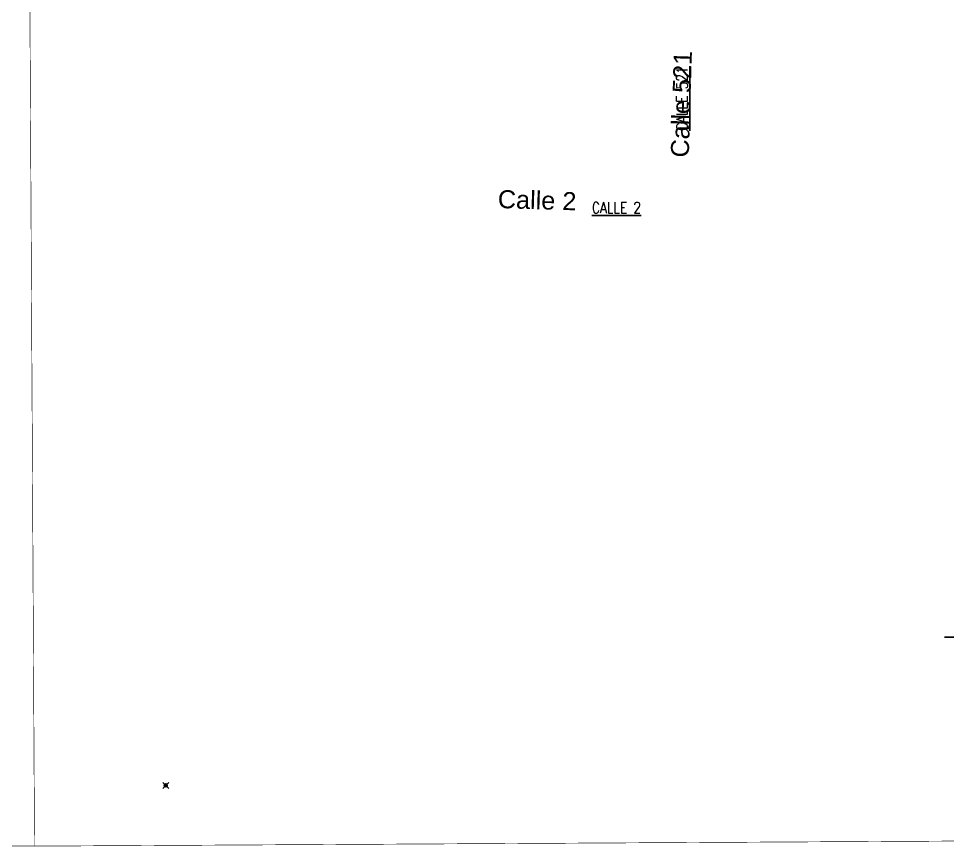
# Model space of a CAD drawing. Header units: millimetres. Extents: x -940 to 1351, y -586 to 711.
# Drawn here: x -49.3 to 261.7, y -20.4 to 256.7 of the extents above; entities that cross this region are included whole.
import ezdxf

# ---------------------------------------------------------------- set-up
doc = ezdxf.new("R2010")
doc.units = ezdxf.units.MM
doc.header["$PDMODE"] = 35
doc.header["$PDSIZE"] = 1
for name, color, linetype in [('00-perfiles', 3, 'Continuous'), ('CI-REFERENCIA TOLOSA', 6, 'Continuous'), ('ENad-NORTE', 4, 'Continuous'), ('GE-Titulos', 4, 'Continuous'), ('RECTANGULO', 11, 'Continuous')]:
    doc.layers.add(name, color=color, linetype=linetype)
doc.styles.add('Romans PF', font='romans.shx', dxfattribs={"width": 0.8})
doc.styles.get("Standard").update_dxf_attribs({"font": 'arial.ttf'})

msp = doc.modelspace()

# ---------------------------------------------------------------- linework, layer by layer
at = {"layer": '00-perfiles'}
msp.add_line((320.962, 49.568), (260.685, 49.568), dxfattribs=at)
at = {"layer": 'CI-REFERENCIA TOLOSA'}
msp.add_point((0, 0), dxfattribs=at)
at = {"layer": 'RECTANGULO', "const_width": 0.2}
msp.add_lwpolyline([(-46.937, 526.003), (1348.07, 533.678), (1351.076, -12.666), (-43.932, -20.341), (-46.937, 526.003)], dxfattribs=at)
msp.add_lwpolyline([(-46.937, 526.003), (1348.07, 533.678), (1351.076, -12.666), (-43.932, -20.341), (-46.937, 526.003)], dxfattribs=at)
msp.add_lwpolyline([(-46.937, 526.003), (1348.07, 533.678), (1351.076, -12.666), (-43.932, -20.341), (-46.937, 526.003)], dxfattribs=at)
msp.add_lwpolyline([(-46.937, 526.003), (1348.07, 533.678), (1351.076, -12.666), (-43.932, -20.341), (-46.937, 526.003)], dxfattribs=at)
msp.add_lwpolyline([(-46.937, 526.003), (1348.07, 533.678), (1351.076, -12.666), (-43.932, -20.341), (-46.937, 526.003)], dxfattribs=at)
msp.add_lwpolyline([(-46.937, 526.003), (1348.07, 533.678), (1351.076, -12.666), (-43.932, -20.341), (-46.937, 526.003)], dxfattribs=at)
msp.add_lwpolyline([(-46.937, 526.003), (1348.07, 533.678), (1351.076, -12.666), (-43.932, -20.341), (-46.937, 526.003)], dxfattribs=at)
msp.add_lwpolyline([(-237.134, 526.003), (-46.937, 526.003), (-43.932, -20.341), (-237.134, -20.341)], close=True, dxfattribs=at)

# ---------------------------------------------------------------- texts
at = {"layer": 'ENad-NORTE'}
for s, rotation, p in [('Calle 521', 88.29314, (175.082, 210.096)), ('Calle 2', 358.29314, (111.087, 193.255))]:
    msp.add_text(s, height=6.0466, rotation=rotation, dxfattribs=at).set_placement(p)
at = {"layer": 'GE-Titulos', "insert": (172.802, 219.099), "char_height": 5, "width": 356.77791, "attachment_point": 4, "rotation": 90, "line_spacing_factor": 1.200001, "style": 'Romans PF'}
msp.add_mtext('{\\H0.75x;\\LCALLE 521}', dxfattribs=at)
at = {"layer": 'GE-Titulos', "insert": (142.634, 193.358), "char_height": 5, "width": 356.77791, "attachment_point": 4, "line_spacing_factor": 1.200001, "style": 'Romans PF'}
msp.add_mtext('{\\H0.75x;\\LCALLE 2}', dxfattribs=at)

doc.saveas('drawing.dxf')
